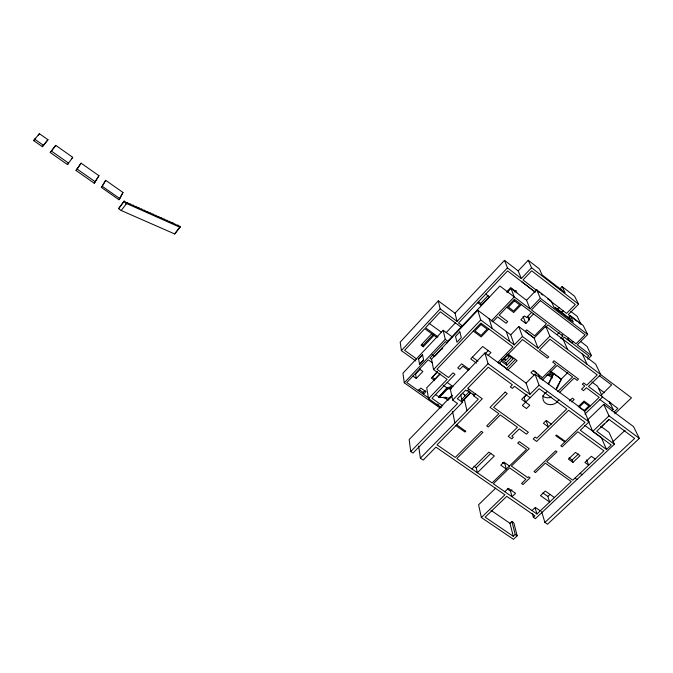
<?xml version="1.0" encoding="UTF-8"?>
<svg xmlns="http://www.w3.org/2000/svg" width="673" height="673" viewBox="0 0 673 673"><rect width="100%" height="100%" fill="white"/><g stroke="black" fill="none" stroke-linecap="round" stroke-linejoin="round"><path stroke-width="1.01" d="M127.113 202.413L126.844 202.96L124.194 201.109L118.574 208.68L121.224 210.523L174.677 233.952L179.96 227.289L180.154 226.725L177.647 224.959L177.453 225.522L172.221 222.536L172.019 223.1L169.495 221.316L169.285 221.88L166.753 220.096L166.534 220.651L163.993 218.868L163.783 219.423L161.234 217.631L161.007 218.187L158.458 216.395L158.231 216.95L155.665 215.15L155.438 215.705L152.864 213.896L152.628 214.46L150.054 212.643L149.818 213.198L147.227 211.381L146.983 211.936L144.392 210.119L144.148 210.674L141.54 208.849L141.296 209.404L138.68 207.57L138.428 208.125L135.811 206.291L135.551 206.847L132.926 205.004L132.657 205.559L130.024 203.709L129.754 204.264L127.113 202.413L125.927 203.961M174.677 233.952L180.154 226.725M118.574 208.68L124.194 201.109M556.251 389.659L561.433 379.336L550.615 371.067M548.402 384.333L553.803 373.658L546.299 375.542M119.802 198.594L122.974 192.47L105.686 180.322L101.371 187.431L118.944 199.73L119.802 198.594L102.229 186.286L105.686 180.322M118.944 199.73L122.974 192.47M558.817 399.754L556.697 402.479A8.438 7.1 -15.5 0 1 545.702 403.287A8.438 7.1 -15.5 0 1 544.289 394.016L547.452 391.375M94.237 183.216L98.965 175.72L81.08 163.16L76.041 170.496L94.237 183.216L98.965 175.72M76.041 170.496L81.08 163.16M33.65 140.607L39.387 133.691L47.96 139.715L42.374 146.714L33.65 140.607L35.677 138.251M38.378 135.105L39.387 133.691M67.51 164.599L72.718 157.297L55.741 145.368L50.231 152.519L67.51 164.599L68.596 163.11L51.308 151.013M42.374 146.714L47.96 139.715M55.741 145.368L50.231 152.519M71.649 158.769L72.718 157.297M101.371 187.431L102.229 186.286M121.224 210.523L126.566 203.515L179.96 227.289M455.015 313.223L504.506 260.367L507.434 267.862L457.085 321.4L455.015 313.223L438.325 300.881L400.191 342.128L401.377 350.658L415.788 360.964M401.377 350.658L440.142 308.899L438.325 300.881M431.713 333.732L421.004 345.19L423.25 346.805L433.959 335.364M423.25 346.805L423.014 345.468L433.69 334.052M452.323 336.937L443.221 330.275L402.959 373.195L404.263 382.794L440.184 408.124M418.589 358.886L422.568 354.646L423.578 360.089L419.565 364.354L418.589 358.886L422.627 354.696M446.157 332.664L455.36 322.88M419.498 364.312L423.51 360.047M404.263 382.794L445.24 339.327L443.221 330.275M485.755 294.076L489.347 296.785L481.237 305.374L480.64 303.456L488.043 295.607M420.188 369.241L415.594 374.104L416.284 378.462L422.888 371.471L419.515 369.065M510.731 334.834L518.765 326.54L522.425 336.475L514.231 344.887L510.731 334.834L477.788 310.236L431.553 359.18L433.538 369.603L447.116 379.328L428.575 398.643L441.37 407.67M528.246 260.266L531.561 267.761L521.323 278.538L518.185 270.899L528.246 260.266L539.367 268.897L542.127 274.929L565.143 292.755L562.106 286.547L560.525 288.187L561.383 289.962M506.424 292.107L510.706 287.598L516.94 292.351M433.538 369.603L480.699 319.944L477.788 310.236M507.392 292.259L511.009 288.448L526.547 300.293L530.03 308.932L540.335 298.257L536.659 289.769L526.547 300.293M418.345 390.677L420.844 388.06L425.95 391.669L423.452 394.285L423.149 392.426L418.9 389.431M437.601 371.504L431.317 378.108L434.59 380.438M437.181 372.11L432.302 377.233L435.061 379.193L439.94 374.087M514.786 291.964L516.208 290.467M439.999 373.91L426.707 387.833L428.575 398.643M491.298 320.962L514.239 296.928L511.009 288.448M423.149 392.426L425.008 390.475M492.821 321.837L497.574 316.865L506.088 323.242L507.686 321.576L499.173 315.191L514.357 299.308L546.468 323.688L534.598 335.819L526.723 329.896L525.293 331.368L533.167 337.282M488.791 328.937L481.161 336.904L473.27 331.082M521.306 304.591L513.684 312.524L506.735 307.275M438.619 397.221L447.074 387.951L438.619 397.221L449.413 398.256L452.222 395.354M441.295 395.043L443.431 392.83M439.242 397.667L447.781 388.801L450.801 389.028M449.396 387.051L448.782 387.269M451.255 386.395L450.632 386.613M526.093 383.122L535.018 374.146L539.073 385.208L529.954 394.302L526.093 383.122L484.939 352.913L450.287 388.817L452.693 400.099L457.522 403.531L410.732 451.558L412.961 453.08L462.435 402.378L460.719 394.841M484.955 354.015L488.447 350.389M488.127 355.487L490.945 352.576L482.659 346.486L470.696 358.928L476.484 363.151M531.577 312.39L526.606 317.53L524.553 315.974L520.885 319.768L525.815 323.477L529.483 319.7L528.431 317.033M452.121 395.211L409.159 439.578L410.732 451.558M451.591 396.565L448.025 400.25L443.743 397.213M529.483 319.7L528.574 319.019L533.554 313.887M452.693 400.099L488.051 363.672L484.939 352.913M468.938 389.196L467.062 391.122L465.666 390.121L457.304 398.719L462.435 402.378M461.198 400.014L469.855 391.131M497.852 362.394L512.961 346.889L480.892 323.065L436.97 369.25L448.504 377.519L452.979 372.859L455.007 374.323L431.973 398.298L442.784 405.937M462.242 401.411L470.562 392.881M499.215 363.496L522.568 339.554L547.443 358.162L548.764 356.833L539.485 349.884L549.992 339.242L597.254 374.911L586.705 385.234L583.642 382.937L582.313 384.233L584.744 386.05L581.565 389.171L583.499 390.618L586.393 387.791L599.189 397.356L584.694 411.38M462.309 401.453L470.637 392.923M507.635 355.108L504.767 358.053L505.566 360.551L509.175 356.858L506.912 355.184M559.061 307.628L557.21 309.53L561.299 312.667L563.158 310.775M511.875 521.499L515.24 534.48L513.297 536.305L509.974 523.3L511.875 521.499L513.793 522.803L517.184 535.801L513.465 539.309L481.363 517.537L504.91 494.815L435.919 447.124L423.182 460.071L420.389 458.162L478.293 399.173L473.666 395.859L475.542 393.941M506.979 354.133L513.179 358.717L506.819 365.212L506.088 362.932L511.716 357.178M545.719 326.228L549.891 336.164L538.055 348.177L534.118 338.073L545.719 326.228L595.664 364.101L600.695 374.558L588.505 386.462L617.814 408.41L614.171 411.893M545.795 327.078L547.982 324.84L562.847 336.13L560.659 338.334M507.038 369.931L506.592 368.526L515.678 359.264M507.964 369.923L517.091 360.627L508.325 354.149M562.106 286.547L574.574 296.221L578.578 304.171L568.315 314.602L577.131 321.374M587.748 359.298L591.466 355.63L577.299 344.862L587.647 334.515L583.239 325.547L570.191 315.528L568.929 316.806L570.696 320.533M557.084 334.574L559.179 332.445M465.657 431.014L465.051 432.066L455.882 425.614M562.123 339.335L564.252 337.19L588.875 355.891L587.394 357.363M567.238 339.461L568.576 338.124M571.671 342.826L573.009 341.489M541.142 379.034L555.78 364.396L552.726 362.108L554.047 360.787L578.502 379.092L577.182 380.396L574.111 378.1L559.297 392.712M526.151 394.849L521.659 399.341L529.802 405.264L526.496 408.545L522.307 405.499L539.199 388.658L566.775 408.932L536.734 438.258L535.094 437.088L533.184 438.956L536.633 441.438L568.601 410.278L585.022 422.35L560.811 445.82L562.174 446.805L577.821 431.746L603.925 450.817L572.773 480.202L546.728 461.653L556.975 451.802L555.612 450.826L534.034 471.605L535.456 472.606L545.315 463.133L571.284 481.616L536.953 513.995L493.301 483.769L509.604 467.878L525.882 479.294L521.55 483.475L523.064 484.535L530.08 477.78L528.658 476.778L527.775 477.628L511.345 466.086L529.214 448.672L519.262 441.581L517.722 443.095L526.522 449.362L492.106 482.945L456.824 458.515L482.903 432.386L481.338 431.284L455.268 457.438L437.021 444.803L482.272 398.769L467.718 388.321L488.262 367.189L512.38 384.796L510.302 386.899L512.372 388.414L514.45 386.31L530.097 397.735M527.001 394.513L524.031 397.482L525.605 402.21M542.388 380.127L557.126 365.405L572.588 376.956L557.824 391.535M550.043 374.213L550.615 373.65M560.735 379.589L567.701 372.674M560.861 379.909L560.416 380.792M471.891 468.946L488.85 452.147L494.335 456L477.367 472.74L476.257 467.811L473.918 466.187M559.398 382.239L559.843 381.355M559.524 382.558L559.078 383.442M558.06 384.897L558.506 384.014M558.195 385.217L557.749 386.1M556.722 387.555L557.168 386.672M556.857 387.875L556.403 388.767M476.257 467.811L490.886 453.324M569.518 400.94L572.37 398.155L574.195 399.501L571.697 401.941M578.292 406.652L584.046 401.058L590.448 405.811M495.707 488.102L478.579 504.75L481.363 517.537M564.428 441.698L555.738 435.675L556.411 435.027L565.236 441.404M600.678 395.581L611.631 384.973L599.45 375.778M584.938 414.072L602.587 397.011M504.817 491.744L508.376 488.304L515.56 493.292L512.002 496.716L510.513 491.189L507.349 488.993M510.513 491.189L511.926 489.826M541.605 511.581L544.911 522.441L547.511 524.242L639.35 438.409L633.545 426.632L603.715 404.372L587.773 419.725L592.728 431.41L611.252 445.004L606.516 449.471L580.303 430.291L588.968 421.954L584.055 410.395L535.018 374.146M609.284 403.758L610.714 402.378M611.824 410.757L613.179 409.462L609.427 401.545M592.728 431.41L609.015 415.838L603.715 404.372M601.065 426.867L604.102 423.965M606.39 421.786L608.67 419.607M614.752 413.802L631.476 397.836L549.891 336.164M572.967 462.393L568.433 459.129L575.491 452.399L580.025 455.68L572.967 462.393L572.084 460.029L578.41 454.014M531.956 510.538L535.304 507.375L540.293 510.841M554.426 497.507L545.273 491.08L540.495 495.622L549.639 502.024L547.847 496.422L549.883 494.504M612.859 441.808L625.091 430.266M600.796 426.287L609.065 432.394L614.39 444.239L535.363 518.681L533.411 517.335L534.976 515.863L506.744 496.346L485.132 517.167L513.297 536.305M544.911 522.441L634.631 438.434L609.09 419.472L596.741 431.258L614.39 444.239M443.154 385.158L447.696 388.397L452.643 386.655M515.24 534.48L517.184 535.801M490.928 510.294L509.974 523.3M509.461 466.01L503.875 462.09L500.737 465.169L506.315 469.073L504.986 464.16L502.613 462.494M542.892 492.956L547.847 496.422M34.668 139.168L43.4 145.284M123.916 201.656L126.566 203.515M77.101 169.049L95.297 181.786M465.741 431.368L456.487 424.562M428.987 398.189L406.812 382.533L428.23 359.828L432.293 362.739M437.231 404.002L438.838 405.146M412.911 376.072L416.284 378.462M435.406 394.597L439.082 396.843M446.687 397.701L445.004 397.205M451.44 388.674L447.696 388.397M575.011 478.091L576.971 479.496M447.158 388.355L447.781 388.801M467.567 390.601L474.171 395.337M580.101 473.296L582.061 474.701M416.881 359.121L404.591 350.33L424.739 328.66L437.097 337.653M447.192 382.457L453.022 386.63M462.191 393.192L465.523 395.573M569.072 457.867L572.084 460.029M431.511 359.34L429.828 358.137L445.417 341.615L447.099 342.843M421.517 344.391L423.014 345.468M432.049 354.78L434.522 356.555L442.237 348.395L442.75 348.816M469.527 369.536L461.644 363.824L457.741 367.887L459.777 369.359L462.822 366.196L468.66 370.428M551.263 424.074L546.283 420.457L543.389 423.292L548.369 426.901L546.249 420.97M595.201 459.045L591.407 456.294L584.896 462.452L588.69 465.186L586.578 459.869M472.21 357.06L477.956 361.258M445.24 339.327L447.789 341.186L499.888 286.017L530.03 308.932M438.005 336.879L425.538 327.801L440.378 311.835L461.106 327.112M488.051 363.672L529.954 394.302M428.987 323.217L441.555 332.386M584.711 425.336L601.342 437.551L606.516 449.471M498.659 362.705L506.592 368.526M440.142 308.899L457.085 321.4M462.309 325.833L458.498 323.023L507.585 270.899L535.287 292.141L521.457 281.541M503.303 358.877L505.566 360.551M539.073 385.208L588.968 421.954M501.452 359.525L506.088 362.932M501.393 361.224L506.819 365.212M533.613 370.495L536.76 372.825M542.497 377.679L532.974 370.638L530.947 372.682L534.118 375.029M547.418 374.365L552.297 377.99M553.803 373.658L561.433 379.336M480.699 319.944L514.231 344.887M550.043 371.639L553.231 374.23L548.293 383.989M609.015 415.838L639.35 438.409M549.942 374.482L552.407 376.308M599.937 399.577L613.179 409.462M598.558 388.346L604.396 392.738M478.495 301.849L480.64 303.456M477.653 302.69L481.237 305.374M522.425 336.475L538.055 348.177M518.765 326.54L534.118 338.073M591.87 381.961L597.574 386.243L601.78 395.278M567.499 339.209L571.924 342.574M580.463 341.379L587.024 346.385L591.466 355.63M540.335 298.257L587.647 334.515M536.659 289.769L551.153 300.898L554.03 307.267L573.295 322.031L570.191 315.528M507.434 267.862L521.323 278.538M578.738 322.611L580.336 323.839M539.384 292.519L522.988 279.926L531.678 270.798L575.28 304.516L566.557 313.391L547.586 298.812M541.025 293.781L542.665 295.035M557.53 309.193L561.627 312.339M570.401 319.061L555.418 307.578M504.506 260.367L518.185 270.899M570.805 311.389L577.123 316.251L581.135 324.453M531.561 267.761L578.578 304.171M582.296 353.964L587.1 364.286M562.09 334.431L562.847 336.13M563.175 339.461L567.65 349.581M527.531 316.352L528.574 319.019M523.064 316.318L525.815 323.477M538.333 373.986L540.108 378.764M506.289 331.52L509.713 341.531M489.111 318.691L492.224 328.517M535.287 508.401L536.953 513.995M532.267 513.406L533.411 517.335M473.178 393.915L473.666 395.859M464.387 394.311L464.841 396.271M464.328 399.274L466.986 410.698M442.144 348.126L442.27 348.715M452.508 411.396L454.923 422.981M418.648 446.106L420.389 458.162M551.616 397.087A8.337 7.041 -15.6 0 1 542.446 395.842M459.844 331.848L455.528 336.416L456.933 342.221L461.308 337.61L459.844 331.848M480.985 324.554L474.945 330.906L481.069 335.432L487.117 329.105L480.985 324.554M514.424 300.848L508.452 307.098L513.608 310.993L519.59 304.768L514.424 300.848M540.427 300.629L531.46 309.908L576.038 343.794L585.039 334.784L540.427 300.629M505.171 392.081L490.037 407.367L498.861 413.702L486.705 425.9L488.27 427.01L500.3 414.947L517.444 427.237L508.233 436.34L511.749 438.846L513.289 437.324L511.791 436.255L519.203 428.937L526.454 434.135L528.372 432.259L493.629 407.308L507.24 393.587L505.171 392.081M584.071 402.378L579.116 407.199L583.954 410.774L588.909 405.97L584.071 402.378"/></g></svg>
